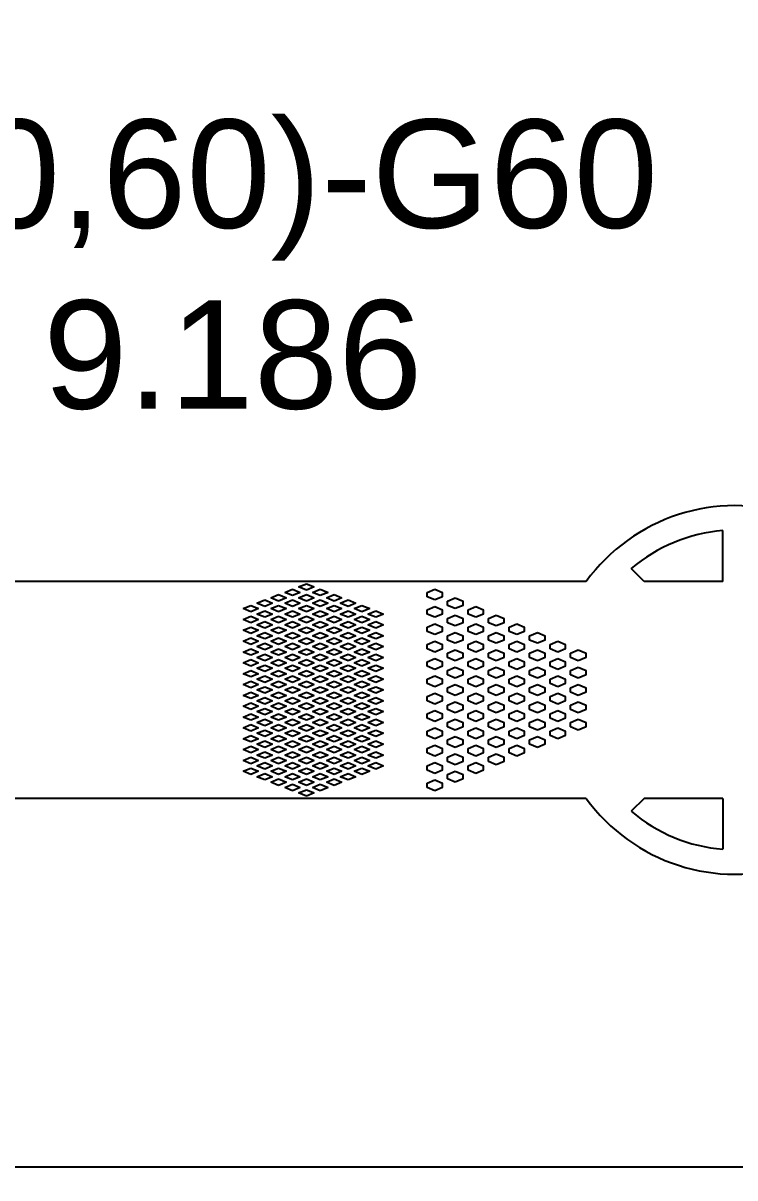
# Model space of a CAD drawing. Header units: inches. Extents: x -271009 to 5700, y -37000 to 38138.
# Drawn here: x -119430 to -116100, y -17255 to -11850 of the extents above; entities that cross this region are included whole.
import ezdxf

# ---------------------------------------------------------------- set-up
doc = ezdxf.new("R2010")
doc.units = ezdxf.units.IN
doc.header["$MEASUREMENT"] = 0
doc.styles.get("Standard").update_dxf_attribs({"font": 'arial.ttf'})

msp = doc.modelspace()

# ---------------------------------------------------------------- linework, layer by layer
for p, q in [((-116156, -14463.7), (-116156, -14225.7)), ((-116524.6, -14463.7), (-116584.9, -14403.4)), ((-116796.1, -14463.7), (-119752.5, -14463.7)), ((-118141.5, -14489.1), (-118105, -14473.9)), ((-118105, -14473.9), (-118068.4, -14489.1)), ((-116156, -14463.7), (-116524.6, -14463.7)), ((-118271.4, -14539.9), (-118234.9, -14524.6)), ((-118234.9, -14524.6), (-118198.4, -14539.9)), ((-118206.5, -14514.5), (-118169.9, -14499.3)), ((-118169.9, -14529.7), (-118206.5, -14514.5)), ((-118169.9, -14499.3), (-118133.4, -14514.5)), ((-118133.4, -14514.5), (-118169.9, -14529.7)), ((-118105, -14504.3), (-118141.5, -14489.1)), ((-118141.5, -14539.9), (-118105, -14524.6)), ((-118068.4, -14489.1), (-118105, -14504.3)), ((-118105, -14524.6), (-118068.4, -14539.9)), ((-118076.6, -14514.5), (-118040, -14499.3)), ((-118040, -14529.7), (-118076.6, -14514.5)), ((-118040, -14499.3), (-118003.5, -14514.5)), ((-118003.5, -14514.5), (-118040, -14529.7)), ((-118011.6, -14539.9), (-117975.1, -14524.6)), ((-117975.1, -14524.6), (-117938.5, -14539.9)), ((-117540.6, -14514.5), (-117504.1, -14499.3)), ((-117540.6, -14534.8), (-117540.6, -14514.5)), ((-117504.1, -14550), (-117540.6, -14534.8)), ((-117504.1, -14499.3), (-117467.6, -14514.5)), ((-117467.6, -14534.8), (-117504.1, -14550)), ((-117467.6, -14534.8), (-117467.6, -14514.5)), ((-118401.4, -14590.6), (-118364.8, -14575.4)), ((-118364.8, -14605.8), (-118401.4, -14590.6)), ((-118364.8, -14575.4), (-118328.3, -14590.6)), ((-118328.3, -14590.6), (-118364.8, -14605.8)), ((-118336.4, -14565.2), (-118299.9, -14550)), ((-118299.9, -14580.5), (-118336.4, -14565.2)), ((-118299.9, -14550), (-118263.3, -14565.2)), ((-118263.3, -14565.2), (-118299.9, -14580.5)), ((-118234.9, -14555.1), (-118271.4, -14539.9)), ((-118271.4, -14590.6), (-118234.9, -14575.4)), ((-118234.9, -14605.8), (-118271.4, -14590.6)), ((-118198.4, -14539.9), (-118234.9, -14555.1)), ((-118234.9, -14575.4), (-118198.4, -14590.6)), ((-118198.4, -14590.6), (-118234.9, -14605.8)), ((-118206.5, -14565.2), (-118169.9, -14550)), ((-118169.9, -14580.5), (-118206.5, -14565.2)), ((-118169.9, -14550), (-118133.4, -14565.2)), ((-118133.4, -14565.2), (-118169.9, -14580.5)), ((-118105, -14555.1), (-118141.5, -14539.9)), ((-118141.5, -14590.6), (-118105, -14575.4)), ((-118105, -14605.8), (-118141.5, -14590.6)), ((-118068.4, -14539.9), (-118105, -14555.1)), ((-118105, -14575.4), (-118068.4, -14590.6)), ((-118068.4, -14590.6), (-118105, -14605.8)), ((-118076.6, -14565.2), (-118040, -14550)), ((-118040, -14580.5), (-118076.6, -14565.2)), ((-118040, -14550), (-118003.5, -14565.2)), ((-118003.5, -14565.2), (-118040, -14580.5)), ((-117975.1, -14555.1), (-118011.6, -14539.9)), ((-118011.6, -14590.6), (-117975.1, -14575.4)), ((-117975.1, -14605.8), (-118011.6, -14590.6)), ((-117938.5, -14539.9), (-117975.1, -14555.1)), ((-117975.1, -14575.4), (-117938.5, -14590.6)), ((-117938.5, -14590.6), (-117975.1, -14605.8)), ((-117946.6, -14565.2), (-117910.1, -14550)), ((-117910.1, -14580.5), (-117946.6, -14565.2)), ((-117910.1, -14550), (-117873.6, -14565.2)), ((-117873.6, -14565.2), (-117910.1, -14580.5)), ((-117881.7, -14590.6), (-117845.1, -14575.4)), ((-117845.1, -14605.8), (-117881.7, -14590.6)), ((-117845.1, -14575.4), (-117808.6, -14590.6)), ((-117808.6, -14590.6), (-117845.1, -14605.8)), ((-117540.6, -14595.7), (-117504.1, -14580.5)), ((-117504.1, -14580.5), (-117467.6, -14595.7)), ((-117444.7, -14555.1), (-117408.2, -14539.9)), ((-117444.7, -14575.4), (-117444.7, -14555.1)), ((-117408.2, -14590.6), (-117444.7, -14575.4)), ((-117408.2, -14539.9), (-117371.7, -14555.1)), ((-117371.7, -14575.4), (-117408.2, -14590.6)), ((-117371.7, -14575.4), (-117371.7, -14555.1)), ((-117348.8, -14595.7), (-117312.3, -14580.5)), ((-117312.3, -14580.5), (-117275.7, -14595.7)), ((-118401.4, -14641.4), (-118364.8, -14626.1)), ((-118364.8, -14656.6), (-118401.4, -14641.4)), ((-118364.8, -14626.1), (-118328.3, -14641.4)), ((-118328.3, -14641.4), (-118364.8, -14656.6)), ((-118336.4, -14616), (-118299.9, -14600.8)), ((-118299.9, -14631.2), (-118336.4, -14616)), ((-118299.9, -14600.8), (-118263.3, -14616)), ((-118263.3, -14616), (-118299.9, -14631.2)), ((-118271.4, -14641.4), (-118234.9, -14626.1)), ((-118234.9, -14656.6), (-118271.4, -14641.4)), ((-118234.9, -14626.1), (-118198.4, -14641.4)), ((-118198.4, -14641.4), (-118234.9, -14656.6)), ((-118206.5, -14616), (-118169.9, -14600.8)), ((-118169.9, -14631.2), (-118206.5, -14616)), ((-118169.9, -14600.8), (-118133.4, -14616)), ((-118133.4, -14616), (-118169.9, -14631.2)), ((-118141.5, -14641.4), (-118105, -14626.1)), ((-118105, -14656.6), (-118141.5, -14641.4)), ((-118105, -14626.1), (-118068.4, -14641.4)), ((-118068.4, -14641.4), (-118105, -14656.6)), ((-118076.6, -14616), (-118040, -14600.8)), ((-118040, -14631.2), (-118076.6, -14616)), ((-118040, -14600.8), (-118003.5, -14616)), ((-118003.5, -14616), (-118040, -14631.2)), ((-118011.6, -14641.4), (-117975.1, -14626.1)), ((-117975.1, -14656.6), (-118011.6, -14641.4)), ((-117975.1, -14626.1), (-117938.5, -14641.4)), ((-117938.5, -14641.4), (-117975.1, -14656.6)), ((-117946.6, -14616), (-117910.1, -14600.8)), ((-117910.1, -14631.2), (-117946.6, -14616)), ((-117910.1, -14600.8), (-117873.6, -14616)), ((-117873.6, -14616), (-117910.1, -14631.2)), ((-117881.7, -14641.4), (-117845.1, -14626.1)), ((-117845.1, -14656.6), (-117881.7, -14641.4)), ((-117845.1, -14626.1), (-117808.6, -14641.4)), ((-117808.6, -14641.4), (-117845.1, -14656.6)), ((-117816.7, -14616), (-117780.2, -14600.8)), ((-117780.2, -14631.2), (-117816.7, -14616)), ((-117780.2, -14600.8), (-117743.6, -14616)), ((-117743.6, -14616), (-117780.2, -14631.2)), ((-117540.6, -14616), (-117540.6, -14595.7)), ((-117504.1, -14631.2), (-117540.6, -14616)), ((-117467.6, -14616), (-117504.1, -14631.2)), ((-117467.6, -14616), (-117467.6, -14595.7)), ((-117444.7, -14636.3), (-117408.2, -14621.1)), ((-117444.7, -14656.6), (-117444.7, -14636.3)), ((-117408.2, -14621.1), (-117371.7, -14636.3)), ((-117371.7, -14656.6), (-117371.7, -14636.3)), ((-117348.8, -14616), (-117348.8, -14595.7)), ((-117312.3, -14631.2), (-117348.8, -14616)), ((-117275.7, -14616), (-117312.3, -14631.2)), ((-117275.7, -14616), (-117275.7, -14595.7)), ((-117252.9, -14636.3), (-117216.4, -14621.1)), ((-117252.9, -14656.6), (-117252.9, -14636.3)), ((-117216.4, -14621.1), (-117179.8, -14636.3)), ((-117179.8, -14656.6), (-117179.8, -14636.3)), ((-118401.4, -14692.1), (-118364.8, -14676.9)), ((-118364.8, -14707.3), (-118401.4, -14692.1)), ((-118364.8, -14676.9), (-118328.3, -14692.1)), ((-118328.3, -14692.1), (-118364.8, -14707.3)), ((-118336.4, -14666.7), (-118299.9, -14651.5)), ((-118299.9, -14682), (-118336.4, -14666.7)), ((-118299.9, -14651.5), (-118263.3, -14666.7)), ((-118263.3, -14666.7), (-118299.9, -14682)), ((-118271.4, -14692.1), (-118234.9, -14676.9)), ((-118234.9, -14707.3), (-118271.4, -14692.1)), ((-118234.9, -14676.9), (-118198.4, -14692.1)), ((-118198.4, -14692.1), (-118234.9, -14707.3)), ((-118206.5, -14666.7), (-118169.9, -14651.5)), ((-118169.9, -14682), (-118206.5, -14666.7)), ((-118169.9, -14651.5), (-118133.4, -14666.7)), ((-118133.4, -14666.7), (-118169.9, -14682)), ((-118141.5, -14692.1), (-118105, -14676.9)), ((-118105, -14707.3), (-118141.5, -14692.1)), ((-118105, -14676.9), (-118068.4, -14692.1)), ((-118068.4, -14692.1), (-118105, -14707.3)), ((-118076.6, -14666.7), (-118040, -14651.5)), ((-118040, -14682), (-118076.6, -14666.7)), ((-118040, -14651.5), (-118003.5, -14666.7)), ((-118003.5, -14666.7), (-118040, -14682)), ((-118011.6, -14692.1), (-117975.1, -14676.9)), ((-117975.1, -14707.3), (-118011.6, -14692.1)), ((-117975.1, -14676.9), (-117938.5, -14692.1)), ((-117938.5, -14692.1), (-117975.1, -14707.3)), ((-117946.6, -14666.7), (-117910.1, -14651.5)), ((-117910.1, -14682), (-117946.6, -14666.7)), ((-117910.1, -14651.5), (-117873.6, -14666.7)), ((-117873.6, -14666.7), (-117910.1, -14682)), ((-117881.7, -14692.1), (-117845.1, -14676.9)), ((-117845.1, -14707.3), (-117881.7, -14692.1)), ((-117845.1, -14676.9), (-117808.6, -14692.1)), ((-117808.6, -14692.1), (-117845.1, -14707.3)), ((-117816.7, -14666.7), (-117780.2, -14651.5)), ((-117780.2, -14682), (-117816.7, -14666.7)), ((-117780.2, -14651.5), (-117743.6, -14666.7)), ((-117743.6, -14666.7), (-117780.2, -14682)), ((-117540.6, -14676.9), (-117504.1, -14661.7)), ((-117540.6, -14697.2), (-117540.6, -14676.9)), ((-117504.1, -14712.4), (-117540.6, -14697.2)), ((-117504.1, -14661.7), (-117467.6, -14676.9)), ((-117467.6, -14697.2), (-117504.1, -14712.4)), ((-117467.6, -14697.2), (-117467.6, -14676.9)), ((-117408.2, -14671.8), (-117444.7, -14656.6)), ((-117371.7, -14656.6), (-117408.2, -14671.8)), ((-117348.8, -14676.9), (-117312.3, -14661.7)), ((-117348.8, -14697.2), (-117348.8, -14676.9)), ((-117312.3, -14712.4), (-117348.8, -14697.2)), ((-117312.3, -14661.7), (-117275.7, -14676.9)), ((-117275.7, -14697.2), (-117312.3, -14712.4)), ((-117275.7, -14697.2), (-117275.7, -14676.9)), ((-117216.4, -14671.8), (-117252.9, -14656.6)), ((-117179.8, -14656.6), (-117216.4, -14671.8)), ((-117157, -14676.9), (-117120.4, -14661.7)), ((-117157, -14697.2), (-117157, -14676.9)), ((-117120.4, -14712.4), (-117157, -14697.2)), ((-117120.4, -14661.7), (-117083.9, -14676.9)), ((-117083.9, -14697.2), (-117120.4, -14712.4)), ((-117083.9, -14697.2), (-117083.9, -14676.9)), ((-118401.4, -14742.9), (-118364.8, -14727.6)), ((-118364.8, -14758.1), (-118401.4, -14742.9)), ((-118364.8, -14727.6), (-118328.3, -14742.9)), ((-118328.3, -14742.9), (-118364.8, -14758.1)), ((-118336.4, -14717.5), (-118299.9, -14702.3)), ((-118299.9, -14732.7), (-118336.4, -14717.5)), ((-118336.4, -14768.2), (-118299.9, -14753)), ((-118299.9, -14702.3), (-118263.3, -14717.5)), ((-118263.3, -14717.5), (-118299.9, -14732.7)), ((-118299.9, -14753), (-118263.3, -14768.2)), ((-118271.4, -14742.9), (-118234.9, -14727.6)), ((-118234.9, -14758.1), (-118271.4, -14742.9)), ((-118234.9, -14727.6), (-118198.4, -14742.9)), ((-118198.4, -14742.9), (-118234.9, -14758.1)), ((-118206.5, -14717.5), (-118169.9, -14702.3)), ((-118169.9, -14732.7), (-118206.5, -14717.5)), ((-118206.5, -14768.2), (-118169.9, -14753)), ((-118169.9, -14702.3), (-118133.4, -14717.5)), ((-118133.4, -14717.5), (-118169.9, -14732.7)), ((-118169.9, -14753), (-118133.4, -14768.2)), ((-118141.5, -14742.9), (-118105, -14727.6)), ((-118105, -14758.1), (-118141.5, -14742.9)), ((-118105, -14727.6), (-118068.4, -14742.9)), ((-118068.4, -14742.9), (-118105, -14758.1)), ((-118076.6, -14717.5), (-118040, -14702.3)), ((-118040, -14732.7), (-118076.6, -14717.5)), ((-118076.6, -14768.2), (-118040, -14753)), ((-118040, -14702.3), (-118003.5, -14717.5)), ((-118003.5, -14717.5), (-118040, -14732.7)), ((-118040, -14753), (-118003.5, -14768.2)), ((-118011.6, -14742.9), (-117975.1, -14727.6)), ((-117975.1, -14758.1), (-118011.6, -14742.9)), ((-117975.1, -14727.6), (-117938.5, -14742.9)), ((-117938.5, -14742.9), (-117975.1, -14758.1)), ((-117946.6, -14717.5), (-117910.1, -14702.3)), ((-117910.1, -14732.7), (-117946.6, -14717.5)), ((-117946.6, -14768.2), (-117910.1, -14753)), ((-117910.1, -14702.3), (-117873.6, -14717.5)), ((-117873.6, -14717.5), (-117910.1, -14732.7)), ((-117910.1, -14753), (-117873.6, -14768.2)), ((-117881.7, -14742.9), (-117845.1, -14727.6)), ((-117845.1, -14758.1), (-117881.7, -14742.9)), ((-117845.1, -14727.6), (-117808.6, -14742.9)), ((-117808.6, -14742.9), (-117845.1, -14758.1)), ((-117816.7, -14717.5), (-117780.2, -14702.3)), ((-117780.2, -14732.7), (-117816.7, -14717.5)), ((-117816.7, -14768.2), (-117780.2, -14753)), ((-117780.2, -14702.3), (-117743.6, -14717.5)), ((-117743.6, -14717.5), (-117780.2, -14732.7)), ((-117780.2, -14753), (-117743.6, -14768.2)), ((-117540.6, -14758.1), (-117504.1, -14742.9)), ((-117504.1, -14742.9), (-117467.6, -14758.1)), ((-117444.7, -14717.5), (-117408.2, -14702.3)), ((-117444.7, -14737.8), (-117444.7, -14717.5)), ((-117408.2, -14753), (-117444.7, -14737.8)), ((-117408.2, -14702.3), (-117371.7, -14717.5)), ((-117371.7, -14737.8), (-117408.2, -14753)), ((-117371.7, -14737.8), (-117371.7, -14717.5)), ((-117348.8, -14758.1), (-117312.3, -14742.9)), ((-117312.3, -14742.9), (-117275.7, -14758.1)), ((-117252.9, -14717.5), (-117216.4, -14702.3)), ((-117252.9, -14737.8), (-117252.9, -14717.5)), ((-117216.4, -14753), (-117252.9, -14737.8)), ((-117216.4, -14702.3), (-117179.8, -14717.5)), ((-117179.8, -14737.8), (-117216.4, -14753)), ((-117179.8, -14737.8), (-117179.8, -14717.5)), ((-117157, -14758.1), (-117120.4, -14742.9)), ((-117120.4, -14742.9), (-117083.9, -14758.1)), ((-117061.1, -14717.5), (-117024.5, -14702.3)), ((-117061.1, -14737.8), (-117061.1, -14717.5)), ((-117024.5, -14753), (-117061.1, -14737.8)), ((-117024.5, -14702.3), (-116988, -14717.5)), ((-116988, -14737.8), (-117024.5, -14753)), ((-116988, -14737.8), (-116988, -14717.5)), ((-116965.1, -14758.1), (-116928.6, -14742.9)), ((-116928.6, -14742.9), (-116892.1, -14758.1)), ((-118401.4, -14793.6), (-118364.8, -14778.4)), ((-118364.8, -14808.8), (-118401.4, -14793.6)), ((-118364.8, -14778.4), (-118328.3, -14793.6)), ((-118328.3, -14793.6), (-118364.8, -14808.8)), ((-118299.9, -14783.5), (-118336.4, -14768.2)), ((-118336.4, -14819), (-118299.9, -14803.8)), ((-118263.3, -14768.2), (-118299.9, -14783.5)), ((-118299.9, -14803.8), (-118263.3, -14819)), ((-118271.4, -14793.6), (-118234.9, -14778.4)), ((-118234.9, -14808.8), (-118271.4, -14793.6)), ((-118234.9, -14778.4), (-118198.4, -14793.6)), ((-118198.4, -14793.6), (-118234.9, -14808.8)), ((-118169.9, -14783.5), (-118206.5, -14768.2)), ((-118206.5, -14819), (-118169.9, -14803.8)), ((-118133.4, -14768.2), (-118169.9, -14783.5)), ((-118169.9, -14803.8), (-118133.4, -14819)), ((-118141.5, -14793.6), (-118105, -14778.4)), ((-118105, -14808.8), (-118141.5, -14793.6)), ((-118105, -14778.4), (-118068.4, -14793.6)), ((-118068.4, -14793.6), (-118105, -14808.8)), ((-118040, -14783.5), (-118076.6, -14768.2)), ((-118076.6, -14819), (-118040, -14803.8)), ((-118003.5, -14768.2), (-118040, -14783.5)), ((-118040, -14803.8), (-118003.5, -14819)), ((-118011.6, -14793.6), (-117975.1, -14778.4)), ((-117975.1, -14808.8), (-118011.6, -14793.6)), ((-117975.1, -14778.4), (-117938.5, -14793.6)), ((-117938.5, -14793.6), (-117975.1, -14808.8)), ((-117910.1, -14783.5), (-117946.6, -14768.2)), ((-117946.6, -14819), (-117910.1, -14803.8)), ((-117873.6, -14768.2), (-117910.1, -14783.5)), ((-117910.1, -14803.8), (-117873.6, -14819)), ((-117881.7, -14793.6), (-117845.1, -14778.4)), ((-117845.1, -14808.8), (-117881.7, -14793.6)), ((-117845.1, -14778.4), (-117808.6, -14793.6)), ((-117808.6, -14793.6), (-117845.1, -14808.8)), ((-117780.2, -14783.5), (-117816.7, -14768.2)), ((-117816.7, -14819), (-117780.2, -14803.8)), ((-117743.6, -14768.2), (-117780.2, -14783.5)), ((-117780.2, -14803.8), (-117743.6, -14819)), ((-117540.6, -14778.4), (-117540.6, -14758.1)), ((-117504.1, -14793.6), (-117540.6, -14778.4)), ((-117467.6, -14778.4), (-117504.1, -14793.6)), ((-117467.6, -14778.4), (-117467.6, -14758.1)), ((-117444.7, -14798.7), (-117408.2, -14783.5)), ((-117444.7, -14819), (-117444.7, -14798.7)), ((-117408.2, -14783.5), (-117371.7, -14798.7)), ((-117371.7, -14819), (-117371.7, -14798.7)), ((-117348.8, -14778.4), (-117348.8, -14758.1)), ((-117312.3, -14793.6), (-117348.8, -14778.4)), ((-117275.7, -14778.4), (-117312.3, -14793.6)), ((-117275.7, -14778.4), (-117275.7, -14758.1)), ((-117252.9, -14798.7), (-117216.4, -14783.5)), ((-117252.9, -14819), (-117252.9, -14798.7)), ((-117216.4, -14783.5), (-117179.8, -14798.7)), ((-117179.8, -14819), (-117179.8, -14798.7)), ((-117157, -14778.4), (-117157, -14758.1)), ((-117120.4, -14793.6), (-117157, -14778.4)), ((-117083.9, -14778.4), (-117120.4, -14793.6)), ((-117083.9, -14778.4), (-117083.9, -14758.1)), ((-117061.1, -14798.7), (-117024.5, -14783.5)), ((-117061.1, -14819), (-117061.1, -14798.7)), ((-117024.5, -14783.5), (-116988, -14798.7)), ((-116988, -14819), (-116988, -14798.7)), ((-116965.1, -14778.4), (-116965.1, -14758.1)), ((-116928.6, -14793.6), (-116965.1, -14778.4)), ((-116892.1, -14778.4), (-116928.6, -14793.6)), ((-116892.1, -14778.4), (-116892.1, -14758.1)), ((-116869.2, -14798.7), (-116832.7, -14783.5)), ((-116869.2, -14819), (-116869.2, -14798.7)), ((-116832.7, -14783.5), (-116796.1, -14798.7)), ((-116796.1, -14819), (-116796.1, -14798.7)), ((-118401.4, -14844.4), (-118364.8, -14829.1)), ((-118364.8, -14859.6), (-118401.4, -14844.4)), ((-118364.8, -14829.1), (-118328.3, -14844.4)), ((-118328.3, -14844.4), (-118364.8, -14859.6)), ((-118299.9, -14834.2), (-118336.4, -14819)), ((-118336.4, -14869.7), (-118299.9, -14854.5)), ((-118263.3, -14819), (-118299.9, -14834.2)), ((-118299.9, -14854.5), (-118263.3, -14869.7)), ((-118271.4, -14844.4), (-118234.9, -14829.1)), ((-118234.9, -14859.6), (-118271.4, -14844.4)), ((-118234.9, -14829.1), (-118198.4, -14844.4)), ((-118198.4, -14844.4), (-118234.9, -14859.6)), ((-118169.9, -14834.2), (-118206.5, -14819)), ((-118206.5, -14869.7), (-118169.9, -14854.5)), ((-118133.4, -14819), (-118169.9, -14834.2)), ((-118169.9, -14854.5), (-118133.4, -14869.7)), ((-118141.5, -14844.4), (-118105, -14829.1)), ((-118105, -14859.6), (-118141.5, -14844.4)), ((-118105, -14829.1), (-118068.4, -14844.4)), ((-118068.4, -14844.4), (-118105, -14859.6)), ((-118040, -14834.2), (-118076.6, -14819)), ((-118076.6, -14869.7), (-118040, -14854.5)), ((-118003.5, -14819), (-118040, -14834.2)), ((-118040, -14854.5), (-118003.5, -14869.7)), ((-118011.6, -14844.4), (-117975.1, -14829.1)), ((-117975.1, -14859.6), (-118011.6, -14844.4)), ((-117975.1, -14829.1), (-117938.5, -14844.4)), ((-117938.5, -14844.4), (-117975.1, -14859.6)), ((-117910.1, -14834.2), (-117946.6, -14819)), ((-117946.6, -14869.7), (-117910.1, -14854.5)), ((-117873.6, -14819), (-117910.1, -14834.2)), ((-117910.1, -14854.5), (-117873.6, -14869.7)), ((-117881.7, -14844.4), (-117845.1, -14829.1)), ((-117845.1, -14859.6), (-117881.7, -14844.4)), ((-117845.1, -14829.1), (-117808.6, -14844.4)), ((-117808.6, -14844.4), (-117845.1, -14859.6)), ((-117780.2, -14834.2), (-117816.7, -14819)), ((-117816.7, -14869.7), (-117780.2, -14854.5)), ((-117743.6, -14819), (-117780.2, -14834.2)), ((-117780.2, -14854.5), (-117743.6, -14869.7)), ((-117540.6, -14839.3), (-117504.1, -14824.1)), ((-117540.6, -14859.6), (-117540.6, -14839.3)), ((-117504.1, -14874.8), (-117540.6, -14859.6)), ((-117504.1, -14824.1), (-117467.6, -14839.3)), ((-117467.6, -14859.6), (-117504.1, -14874.8)), ((-117467.6, -14859.6), (-117467.6, -14839.3)), ((-117408.2, -14834.2), (-117444.7, -14819)), ((-117371.7, -14819), (-117408.2, -14834.2)), ((-117348.8, -14839.3), (-117312.3, -14824.1)), ((-117348.8, -14859.6), (-117348.8, -14839.3)), ((-117312.3, -14874.8), (-117348.8, -14859.6)), ((-117312.3, -14824.1), (-117275.7, -14839.3)), ((-117275.7, -14859.6), (-117312.3, -14874.8)), ((-117275.7, -14859.6), (-117275.7, -14839.3)), ((-117216.4, -14834.2), (-117252.9, -14819)), ((-117179.8, -14819), (-117216.4, -14834.2)), ((-117157, -14839.3), (-117120.4, -14824.1)), ((-117157, -14859.6), (-117157, -14839.3)), ((-117120.4, -14874.8), (-117157, -14859.6)), ((-117120.4, -14824.1), (-117083.9, -14839.3)), ((-117083.9, -14859.6), (-117120.4, -14874.8)), ((-117083.9, -14859.6), (-117083.9, -14839.3)), ((-117024.5, -14834.2), (-117061.1, -14819)), ((-116988, -14819), (-117024.5, -14834.2)), ((-116965.1, -14839.3), (-116928.6, -14824.1)), ((-116965.1, -14859.6), (-116965.1, -14839.3)), ((-116928.6, -14874.8), (-116965.1, -14859.6)), ((-116928.6, -14824.1), (-116892.1, -14839.3)), ((-116892.1, -14859.6), (-116928.6, -14874.8)), ((-116892.1, -14859.6), (-116892.1, -14839.3)), ((-116832.7, -14834.2), (-116869.2, -14819)), ((-116796.1, -14819), (-116832.7, -14834.2)), ((-118401.4, -14895.1), (-118364.8, -14879.9)), ((-118364.8, -14910.3), (-118401.4, -14895.1)), ((-118364.8, -14879.9), (-118328.3, -14895.1)), ((-118328.3, -14895.1), (-118364.8, -14910.3)), ((-118299.9, -14885), (-118336.4, -14869.7)), ((-118336.4, -14920.5), (-118299.9, -14905.3)), ((-118263.3, -14869.7), (-118299.9, -14885)), ((-118299.9, -14905.3), (-118263.3, -14920.5)), ((-118271.4, -14895.1), (-118234.9, -14879.9)), ((-118234.9, -14910.3), (-118271.4, -14895.1)), ((-118234.9, -14879.9), (-118198.4, -14895.1)), ((-118198.4, -14895.1), (-118234.9, -14910.3)), ((-118169.9, -14885), (-118206.5, -14869.7)), ((-118206.5, -14920.5), (-118169.9, -14905.3)), ((-118133.4, -14869.7), (-118169.9, -14885)), ((-118169.9, -14905.3), (-118133.4, -14920.5)), ((-118141.5, -14895.1), (-118105, -14879.9)), ((-118105, -14910.3), (-118141.5, -14895.1)), ((-118105, -14879.9), (-118068.4, -14895.1)), ((-118068.4, -14895.1), (-118105, -14910.3)), ((-118040, -14885), (-118076.6, -14869.7)), ((-118076.6, -14920.5), (-118040, -14905.3)), ((-118003.5, -14869.7), (-118040, -14885)), ((-118040, -14905.3), (-118003.5, -14920.5)), ((-118011.6, -14895.1), (-117975.1, -14879.9)), ((-117975.1, -14910.3), (-118011.6, -14895.1)), ((-117975.1, -14879.9), (-117938.5, -14895.1)), ((-117938.5, -14895.1), (-117975.1, -14910.3)), ((-117910.1, -14885), (-117946.6, -14869.7)), ((-117946.6, -14920.5), (-117910.1, -14905.3)), ((-117873.6, -14869.7), (-117910.1, -14885)), ((-117910.1, -14905.3), (-117873.6, -14920.5)), ((-117881.7, -14895.1), (-117845.1, -14879.9)), ((-117845.1, -14910.3), (-117881.7, -14895.1)), ((-117845.1, -14879.9), (-117808.6, -14895.1)), ((-117808.6, -14895.1), (-117845.1, -14910.3)), ((-117780.2, -14885), (-117816.7, -14869.7)), ((-117816.7, -14920.5), (-117780.2, -14905.3)), ((-117743.6, -14869.7), (-117780.2, -14885)), ((-117780.2, -14905.3), (-117743.6, -14920.5)), ((-117540.6, -14920.5), (-117504.1, -14905.3)), ((-117504.1, -14905.3), (-117467.6, -14920.5)), ((-117444.7, -14879.9), (-117408.2, -14864.7)), ((-117444.7, -14900.2), (-117444.7, -14879.9)), ((-117408.2, -14915.4), (-117444.7, -14900.2)), ((-117408.2, -14864.7), (-117371.7, -14879.9)), ((-117371.7, -14900.2), (-117408.2, -14915.4)), ((-117371.7, -14900.2), (-117371.7, -14879.9)), ((-117348.8, -14920.5), (-117312.3, -14905.3)), ((-117312.3, -14905.3), (-117275.7, -14920.5)), ((-117252.9, -14879.9), (-117216.4, -14864.7)), ((-117252.9, -14900.2), (-117252.9, -14879.9)), ((-117216.4, -14915.4), (-117252.9, -14900.2)), ((-117216.4, -14864.7), (-117179.8, -14879.9)), ((-117179.8, -14900.2), (-117216.4, -14915.4)), ((-117179.8, -14900.2), (-117179.8, -14879.9)), ((-117157, -14920.5), (-117120.4, -14905.3)), ((-117120.4, -14905.3), (-117083.9, -14920.5)), ((-117061.1, -14879.9), (-117024.5, -14864.7)), ((-117061.1, -14900.2), (-117061.1, -14879.9)), ((-117024.5, -14915.4), (-117061.1, -14900.2)), ((-117024.5, -14864.7), (-116988, -14879.9)), ((-116988, -14900.2), (-117024.5, -14915.4)), ((-116988, -14900.2), (-116988, -14879.9)), ((-116965.1, -14920.5), (-116928.6, -14905.3)), ((-116928.6, -14905.3), (-116892.1, -14920.5)), ((-116869.2, -14879.9), (-116832.7, -14864.7)), ((-116869.2, -14900.2), (-116869.2, -14879.9)), ((-116832.7, -14915.4), (-116869.2, -14900.2)), ((-116832.7, -14864.7), (-116796.1, -14879.9)), ((-116796.1, -14900.2), (-116832.7, -14915.4)), ((-116796.1, -14900.2), (-116796.1, -14879.9)), ((-118401.4, -14945.9), (-118364.8, -14930.6)), ((-118364.8, -14961.1), (-118401.4, -14945.9)), ((-118364.8, -14930.6), (-118328.3, -14945.9)), ((-118328.3, -14945.9), (-118364.8, -14961.1)), ((-118299.9, -14935.7), (-118336.4, -14920.5)), ((-118336.4, -14971.2), (-118299.9, -14956)), ((-118299.9, -14986.5), (-118336.4, -14971.2)), ((-118263.3, -14920.5), (-118299.9, -14935.7)), ((-118299.9, -14956), (-118263.3, -14971.2)), ((-118263.3, -14971.2), (-118299.9, -14986.5)), ((-118271.4, -14945.9), (-118234.9, -14930.6)), ((-118234.9, -14961.1), (-118271.4, -14945.9)), ((-118234.9, -14930.6), (-118198.4, -14945.9)), ((-118198.4, -14945.9), (-118234.9, -14961.1)), ((-118169.9, -14935.7), (-118206.5, -14920.5)), ((-118206.5, -14971.2), (-118169.9, -14956)), ((-118169.9, -14986.5), (-118206.5, -14971.2)), ((-118133.4, -14920.5), (-118169.9, -14935.7)), ((-118169.9, -14956), (-118133.4, -14971.2)), ((-118133.4, -14971.2), (-118169.9, -14986.5)), ((-118141.5, -14945.9), (-118105, -14930.6)), ((-118105, -14961.1), (-118141.5, -14945.9)), ((-118105, -14930.6), (-118068.4, -14945.9)), ((-118068.4, -14945.9), (-118105, -14961.1)), ((-118040, -14935.7), (-118076.6, -14920.5)), ((-118076.6, -14971.2), (-118040, -14956)), ((-118040, -14986.5), (-118076.6, -14971.2)), ((-118003.5, -14920.5), (-118040, -14935.7)), ((-118040, -14956), (-118003.5, -14971.2)), ((-118003.5, -14971.2), (-118040, -14986.5)), ((-118011.6, -14945.9), (-117975.1, -14930.6)), ((-117975.1, -14961.1), (-118011.6, -14945.9)), ((-117975.1, -14930.6), (-117938.5, -14945.9)), ((-117938.5, -14945.9), (-117975.1, -14961.1)), ((-117910.1, -14935.7), (-117946.6, -14920.5)), ((-117946.6, -14971.2), (-117910.1, -14956)), ((-117910.1, -14986.5), (-117946.6, -14971.2)), ((-117873.6, -14920.5), (-117910.1, -14935.7)), ((-117910.1, -14956), (-117873.6, -14971.2)), ((-117873.6, -14971.2), (-117910.1, -14986.5)), ((-117881.7, -14945.9), (-117845.1, -14930.6)), ((-117845.1, -14961.1), (-117881.7, -14945.9)), ((-117845.1, -14930.6), (-117808.6, -14945.9)), ((-117808.6, -14945.9), (-117845.1, -14961.1)), ((-117780.2, -14935.7), (-117816.7, -14920.5)), ((-117816.7, -14971.2), (-117780.2, -14956)), ((-117780.2, -14986.5), (-117816.7, -14971.2)), ((-117743.6, -14920.5), (-117780.2, -14935.7)), ((-117780.2, -14956), (-117743.6, -14971.2)), ((-117743.6, -14971.2), (-117780.2, -14986.5)), ((-117540.6, -14940.8), (-117540.6, -14920.5)), ((-117504.1, -14956), (-117540.6, -14940.8)), ((-117467.6, -14940.8), (-117504.1, -14956)), ((-117467.6, -14940.8), (-117467.6, -14920.5)), ((-117444.7, -14961.1), (-117408.2, -14945.9)), ((-117444.7, -14981.4), (-117444.7, -14961.1)), ((-117408.2, -14945.9), (-117371.7, -14961.1)), ((-117371.7, -14981.4), (-117371.7, -14961.1)), ((-117348.8, -14940.8), (-117348.8, -14920.5)), ((-117312.3, -14956), (-117348.8, -14940.8)), ((-117275.7, -14940.8), (-117312.3, -14956)), ((-117275.7, -14940.8), (-117275.7, -14920.5)), ((-117252.9, -14961.1), (-117216.4, -14945.9)), ((-117252.9, -14981.4), (-117252.9, -14961.1)), ((-117216.4, -14945.9), (-117179.8, -14961.1)), ((-117179.8, -14981.4), (-117179.8, -14961.1)), ((-117157, -14940.8), (-117157, -14920.5)), ((-117120.4, -14956), (-117157, -14940.8)), ((-117083.9, -14940.8), (-117120.4, -14956)), ((-117083.9, -14940.8), (-117083.9, -14920.5)), ((-117061.1, -14961.1), (-117024.5, -14945.9)), ((-117061.1, -14981.4), (-117061.1, -14961.1)), ((-117024.5, -14945.9), (-116988, -14961.1)), ((-116988, -14981.4), (-116988, -14961.1)), ((-116965.1, -14940.8), (-116965.1, -14920.5)), ((-116928.6, -14956), (-116965.1, -14940.8)), ((-116892.1, -14940.8), (-116928.6, -14956)), ((-116892.1, -14940.8), (-116892.1, -14920.5)), ((-116869.2, -14961.1), (-116832.7, -14945.9)), ((-116869.2, -14981.4), (-116869.2, -14961.1)), ((-116832.7, -14945.9), (-116796.1, -14961.1)), ((-116796.1, -14981.4), (-116796.1, -14961.1)), ((-118401.4, -14996.6), (-118364.8, -14981.4)), ((-118364.8, -15011.8), (-118401.4, -14996.6)), ((-118364.8, -14981.4), (-118328.3, -14996.6)), ((-118328.3, -14996.6), (-118364.8, -15011.8)), ((-118336.4, -15022), (-118299.9, -15006.8)), ((-118299.9, -15037.2), (-118336.4, -15022)), ((-118299.9, -15006.8), (-118263.3, -15022)), ((-118263.3, -15022), (-118299.9, -15037.2)), ((-118271.4, -14996.6), (-118234.9, -14981.4)), ((-118234.9, -15011.8), (-118271.4, -14996.6)), ((-118234.9, -14981.4), (-118198.4, -14996.6)), ((-118198.4, -14996.6), (-118234.9, -15011.8)), ((-118206.5, -15022), (-118169.9, -15006.8)), ((-118169.9, -15037.2), (-118206.5, -15022)), ((-118169.9, -15006.8), (-118133.4, -15022)), ((-118133.4, -15022), (-118169.9, -15037.2)), ((-118141.5, -14996.6), (-118105, -14981.4)), ((-118105, -15011.8), (-118141.5, -14996.6)), ((-118105, -14981.4), (-118068.4, -14996.6)), ((-118068.4, -14996.6), (-118105, -15011.8)), ((-118076.6, -15022), (-118040, -15006.8)), ((-118040, -15037.2), (-118076.6, -15022)), ((-118040, -15006.8), (-118003.5, -15022)), ((-118003.5, -15022), (-118040, -15037.2)), ((-118011.6, -14996.6), (-117975.1, -14981.4)), ((-117975.1, -15011.8), (-118011.6, -14996.6)), ((-117975.1, -14981.4), (-117938.5, -14996.6)), ((-117938.5, -14996.6), (-117975.1, -15011.8)), ((-117946.6, -15022), (-117910.1, -15006.8)), ((-117910.1, -15037.2), (-117946.6, -15022)), ((-117910.1, -15006.8), (-117873.6, -15022)), ((-117873.6, -15022), (-117910.1, -15037.2)), ((-117881.7, -14996.6), (-117845.1, -14981.4)), ((-117845.1, -15011.8), (-117881.7, -14996.6)), ((-117845.1, -14981.4), (-117808.6, -14996.6)), ((-117808.6, -14996.6), (-117845.1, -15011.8)), ((-117816.7, -15022), (-117780.2, -15006.8)), ((-117780.2, -15037.2), (-117816.7, -15022)), ((-117780.2, -15006.8), (-117743.6, -15022)), ((-117743.6, -15022), (-117780.2, -15037.2)), ((-117540.6, -15001.7), (-117504.1, -14986.5)), ((-117540.6, -15022), (-117540.6, -15001.7)), ((-117504.1, -15037.2), (-117540.6, -15022)), ((-117504.1, -14986.5), (-117467.6, -15001.7)), ((-117467.6, -15022), (-117504.1, -15037.2)), ((-117467.6, -15022), (-117467.6, -15001.7)), ((-117408.2, -14996.6), (-117444.7, -14981.4)), ((-117371.7, -14981.4), (-117408.2, -14996.6)), ((-117348.8, -15001.7), (-117312.3, -14986.5)), ((-117348.8, -15022), (-117348.8, -15001.7)), ((-117312.3, -15037.2), (-117348.8, -15022)), ((-117312.3, -14986.5), (-117275.7, -15001.7)), ((-117275.7, -15022), (-117312.3, -15037.2)), ((-117275.7, -15022), (-117275.7, -15001.7)), ((-117216.4, -14996.6), (-117252.9, -14981.4)), ((-117179.8, -14981.4), (-117216.4, -14996.6)), ((-117157, -15001.7), (-117120.4, -14986.5)), ((-117157, -15022), (-117157, -15001.7)), ((-117120.4, -15037.2), (-117157, -15022)), ((-117120.4, -14986.5), (-117083.9, -15001.7)), ((-117083.9, -15022), (-117120.4, -15037.2)), ((-117083.9, -15022), (-117083.9, -15001.7)), ((-117024.5, -14996.6), (-117061.1, -14981.4)), ((-116988, -14981.4), (-117024.5, -14996.6)), ((-116965.1, -15001.7), (-116928.6, -14986.5)), ((-116965.1, -15022), (-116965.1, -15001.7)), ((-116928.6, -15037.2), (-116965.1, -15022)), ((-116928.6, -14986.5), (-116892.1, -15001.7)), ((-116892.1, -15022), (-116928.6, -15037.2)), ((-116892.1, -15022), (-116892.1, -15001.7)), ((-116832.7, -14996.6), (-116869.2, -14981.4)), ((-116796.1, -14981.4), (-116832.7, -14996.6)), ((-118401.4, -15047.4), (-118364.8, -15032.1)), ((-118364.8, -15062.6), (-118401.4, -15047.4)), ((-118364.8, -15032.1), (-118328.3, -15047.4)), ((-118328.3, -15047.4), (-118364.8, -15062.6)), ((-118336.4, -15072.7), (-118299.9, -15057.5)), ((-118299.9, -15088), (-118336.4, -15072.7)), ((-118299.9, -15057.5), (-118263.3, -15072.7)), ((-118263.3, -15072.7), (-118299.9, -15088)), ((-118271.4, -15047.4), (-118234.9, -15032.1)), ((-118234.9, -15062.6), (-118271.4, -15047.4)), ((-118234.9, -15032.1), (-118198.4, -15047.4)), ((-118198.4, -15047.4), (-118234.9, -15062.6)), ((-118206.5, -15072.7), (-118169.9, -15057.5)), ((-118169.9, -15088), (-118206.5, -15072.7)), ((-118169.9, -15057.5), (-118133.4, -15072.7)), ((-118133.4, -15072.7), (-118169.9, -15088)), ((-118141.5, -15047.4), (-118105, -15032.1)), ((-118105, -15062.6), (-118141.5, -15047.4)), ((-118105, -15032.1), (-118068.4, -15047.4)), ((-118068.4, -15047.4), (-118105, -15062.6)), ((-118076.6, -15072.7), (-118040, -15057.5)), ((-118040, -15088), (-118076.6, -15072.7)), ((-118040, -15057.5), (-118003.5, -15072.7)), ((-118003.5, -15072.7), (-118040, -15088)), ((-118011.6, -15047.4), (-117975.1, -15032.1)), ((-117975.1, -15062.6), (-118011.6, -15047.4)), ((-117975.1, -15032.1), (-117938.5, -15047.4)), ((-117938.5, -15047.4), (-117975.1, -15062.6)), ((-117946.6, -15072.7), (-117910.1, -15057.5)), ((-117910.1, -15088), (-117946.6, -15072.7)), ((-117910.1, -15057.5), (-117873.6, -15072.7)), ((-117873.6, -15072.7), (-117910.1, -15088)), ((-117881.7, -15047.4), (-117845.1, -15032.1)), ((-117845.1, -15062.6), (-117881.7, -15047.4)), ((-117845.1, -15032.1), (-117808.6, -15047.4)), ((-117808.6, -15047.4), (-117845.1, -15062.6)), ((-117816.7, -15072.7), (-117780.2, -15057.5)), ((-117780.2, -15088), (-117816.7, -15072.7)), ((-117780.2, -15057.5), (-117743.6, -15072.7)), ((-117743.6, -15072.7), (-117780.2, -15088)), ((-117540.6, -15082.9), (-117504.1, -15067.7)), ((-117504.1, -15067.7), (-117467.6, -15082.9)), ((-117444.7, -15042.3), (-117408.2, -15027.1)), ((-117444.7, -15062.6), (-117444.7, -15042.3)), ((-117408.2, -15077.8), (-117444.7, -15062.6)), ((-117408.2, -15027.1), (-117371.7, -15042.3)), ((-117371.7, -15062.6), (-117408.2, -15077.8)), ((-117371.7, -15062.6), (-117371.7, -15042.3)), ((-117348.8, -15082.9), (-117312.3, -15067.7)), ((-117312.3, -15067.7), (-117275.7, -15082.9)), ((-117252.9, -15042.3), (-117216.4, -15027.1)), ((-117252.9, -15062.6), (-117252.9, -15042.3)), ((-117216.4, -15077.8), (-117252.9, -15062.6)), ((-117216.4, -15027.1), (-117179.8, -15042.3)), ((-117179.8, -15062.6), (-117216.4, -15077.8)), ((-117179.8, -15062.6), (-117179.8, -15042.3)), ((-117157, -15082.9), (-117120.4, -15067.7)), ((-117120.4, -15067.7), (-117083.9, -15082.9)), ((-117061.1, -15042.3), (-117024.5, -15027.1)), ((-117061.1, -15062.6), (-117061.1, -15042.3)), ((-117024.5, -15077.8), (-117061.1, -15062.6)), ((-117024.5, -15027.1), (-116988, -15042.3)), ((-116988, -15062.6), (-117024.5, -15077.8)), ((-116988, -15062.6), (-116988, -15042.3)), ((-116965.1, -15082.9), (-116928.6, -15067.7)), ((-116928.6, -15067.7), (-116892.1, -15082.9)), ((-116869.2, -15042.3), (-116832.7, -15027.1)), ((-116869.2, -15062.6), (-116869.2, -15042.3)), ((-116832.7, -15077.8), (-116869.2, -15062.6)), ((-116832.7, -15027.1), (-116796.1, -15042.3)), ((-116796.1, -15062.6), (-116832.7, -15077.8)), ((-116796.1, -15062.6), (-116796.1, -15042.3)), ((-118401.4, -15098.1), (-118364.8, -15082.9)), ((-118364.8, -15113.3), (-118401.4, -15098.1)), ((-118364.8, -15082.9), (-118328.3, -15098.1)), ((-118328.3, -15098.1), (-118364.8, -15113.3)), ((-118336.4, -15123.5), (-118299.9, -15108.3)), ((-118299.9, -15138.7), (-118336.4, -15123.5)), ((-118299.9, -15108.3), (-118263.3, -15123.5)), ((-118263.3, -15123.5), (-118299.9, -15138.7)), ((-118271.4, -15098.1), (-118234.9, -15082.9)), ((-118234.9, -15113.3), (-118271.4, -15098.1)), ((-118234.9, -15082.9), (-118198.4, -15098.1)), ((-118198.4, -15098.1), (-118234.9, -15113.3)), ((-118206.5, -15123.5), (-118169.9, -15108.3)), ((-118169.9, -15138.7), (-118206.5, -15123.5)), ((-118169.9, -15108.3), (-118133.4, -15123.5)), ((-118133.4, -15123.5), (-118169.9, -15138.7)), ((-118141.5, -15098.1), (-118105, -15082.9)), ((-118105, -15113.3), (-118141.5, -15098.1)), ((-118105, -15082.9), (-118068.4, -15098.1)), ((-118068.4, -15098.1), (-118105, -15113.3)), ((-118076.6, -15123.5), (-118040, -15108.3)), ((-118040, -15138.7), (-118076.6, -15123.5)), ((-118040, -15108.3), (-118003.5, -15123.5)), ((-118003.5, -15123.5), (-118040, -15138.7)), ((-118011.6, -15098.1), (-117975.1, -15082.9)), ((-117975.1, -15113.3), (-118011.6, -15098.1)), ((-117975.1, -15082.9), (-117938.5, -15098.1)), ((-117938.5, -15098.1), (-117975.1, -15113.3)), ((-117946.6, -15123.5), (-117910.1, -15108.3)), ((-117910.1, -15138.7), (-117946.6, -15123.5)), ((-117910.1, -15108.3), (-117873.6, -15123.5)), ((-117873.6, -15123.5), (-117910.1, -15138.7)), ((-117881.7, -15098.1), (-117845.1, -15082.9)), ((-117845.1, -15113.3), (-117881.7, -15098.1)), ((-117845.1, -15082.9), (-117808.6, -15098.1)), ((-117808.6, -15098.1), (-117845.1, -15113.3)), ((-117816.7, -15123.5), (-117780.2, -15108.3)), ((-117780.2, -15138.7), (-117816.7, -15123.5)), ((-117780.2, -15108.3), (-117743.6, -15123.5)), ((-117743.6, -15123.5), (-117780.2, -15138.7)), ((-117540.6, -15103.2), (-117540.6, -15082.9)), ((-117504.1, -15118.4), (-117540.6, -15103.2)), ((-117467.6, -15103.2), (-117504.1, -15118.4)), ((-117467.6, -15103.2), (-117467.6, -15082.9)), ((-117444.7, -15123.5), (-117408.2, -15108.3)), ((-117444.7, -15143.8), (-117444.7, -15123.5)), ((-117408.2, -15108.3), (-117371.7, -15123.5)), ((-117371.7, -15143.8), (-117371.7, -15123.5)), ((-117348.8, -15103.2), (-117348.8, -15082.9)), ((-117312.3, -15118.4), (-117348.8, -15103.2)), ((-117275.7, -15103.2), (-117312.3, -15118.4)), ((-117275.7, -15103.2), (-117275.7, -15082.9)), ((-117252.9, -15123.5), (-117216.4, -15108.3)), ((-117252.9, -15143.8), (-117252.9, -15123.5)), ((-117216.4, -15108.3), (-117179.8, -15123.5)), ((-117179.8, -15143.8), (-117179.8, -15123.5)), ((-117157, -15103.2), (-117157, -15082.9)), ((-117120.4, -15118.4), (-117157, -15103.2)), ((-117083.9, -15103.2), (-117120.4, -15118.4)), ((-117083.9, -15103.2), (-117083.9, -15082.9)), ((-117061.1, -15123.5), (-117024.5, -15108.3)), ((-117061.1, -15143.8), (-117061.1, -15123.5)), ((-117024.5, -15108.3), (-116988, -15123.5)), ((-116988, -15143.8), (-116988, -15123.5)), ((-116965.1, -15103.2), (-116965.1, -15082.9)), ((-116928.6, -15118.4), (-116965.1, -15103.2)), ((-116892.1, -15103.2), (-116928.6, -15118.4)), ((-116892.1, -15103.2), (-116892.1, -15082.9)), ((-116869.2, -15123.5), (-116832.7, -15108.3)), ((-116869.2, -15143.8), (-116869.2, -15123.5)), ((-116832.7, -15108.3), (-116796.1, -15123.5)), ((-116796.1, -15143.8), (-116796.1, -15123.5)), ((-118401.4, -15148.9), (-118364.8, -15133.6)), ((-118364.8, -15164.1), (-118401.4, -15148.9)), ((-118401.4, -15199.6), (-118364.8, -15184.4)), ((-118364.8, -15133.6), (-118328.3, -15148.9)), ((-118328.3, -15148.9), (-118364.8, -15164.1)), ((-118364.8, -15184.4), (-118328.3, -15199.6)), ((-118336.4, -15174.2), (-118299.9, -15159)), ((-118299.9, -15189.5), (-118336.4, -15174.2)), ((-118299.9, -15159), (-118263.3, -15174.2)), ((-118263.3, -15174.2), (-118299.9, -15189.5)), ((-118271.4, -15148.9), (-118234.9, -15133.6)), ((-118234.9, -15164.1), (-118271.4, -15148.9)), ((-118271.4, -15199.6), (-118234.9, -15184.4)), ((-118234.9, -15133.6), (-118198.4, -15148.9)), ((-118198.4, -15148.9), (-118234.9, -15164.1)), ((-118234.9, -15184.4), (-118198.4, -15199.6)), ((-118206.5, -15174.2), (-118169.9, -15159)), ((-118169.9, -15189.5), (-118206.5, -15174.2)), ((-118169.9, -15159), (-118133.4, -15174.2)), ((-118133.4, -15174.2), (-118169.9, -15189.5)), ((-118141.5, -15148.9), (-118105, -15133.6)), ((-118105, -15164.1), (-118141.5, -15148.9)), ((-118141.5, -15199.6), (-118105, -15184.4)), ((-118105, -15133.6), (-118068.4, -15148.9)), ((-118068.4, -15148.9), (-118105, -15164.1)), ((-118105, -15184.4), (-118068.4, -15199.6)), ((-118076.6, -15174.2), (-118040, -15159)), ((-118040, -15189.5), (-118076.6, -15174.2)), ((-118040, -15159), (-118003.5, -15174.2)), ((-118003.5, -15174.2), (-118040, -15189.5)), ((-118011.6, -15148.9), (-117975.1, -15133.6)), ((-117975.1, -15164.1), (-118011.6, -15148.9)), ((-118011.6, -15199.6), (-117975.1, -15184.4)), ((-117975.1, -15133.6), (-117938.5, -15148.9)), ((-117938.5, -15148.9), (-117975.1, -15164.1)), ((-117975.1, -15184.4), (-117938.5, -15199.6)), ((-117946.6, -15174.2), (-117910.1, -15159)), ((-117910.1, -15189.5), (-117946.6, -15174.2)), ((-117910.1, -15159), (-117873.6, -15174.2)), ((-117873.6, -15174.2), (-117910.1, -15189.5)), ((-117881.7, -15148.9), (-117845.1, -15133.6)), ((-117845.1, -15164.1), (-117881.7, -15148.9)), ((-117881.7, -15199.6), (-117845.1, -15184.4)), ((-117845.1, -15133.6), (-117808.6, -15148.9)), ((-117808.6, -15148.9), (-117845.1, -15164.1)), ((-117845.1, -15184.4), (-117808.6, -15199.6)), ((-117816.7, -15174.2), (-117780.2, -15159)), ((-117780.2, -15189.5), (-117816.7, -15174.2)), ((-117780.2, -15159), (-117743.6, -15174.2)), ((-117743.6, -15174.2), (-117780.2, -15189.5)), ((-117540.6, -15164.1), (-117504.1, -15148.9)), ((-117540.6, -15184.4), (-117540.6, -15164.1)), ((-117504.1, -15199.6), (-117540.6, -15184.4)), ((-117504.1, -15148.9), (-117467.6, -15164.1)), ((-117467.6, -15184.4), (-117504.1, -15199.6)), ((-117467.6, -15184.4), (-117467.6, -15164.1)), ((-117408.2, -15159), (-117444.7, -15143.8)), ((-117371.7, -15143.8), (-117408.2, -15159)), ((-117348.8, -15164.1), (-117312.3, -15148.9)), ((-117348.8, -15184.4), (-117348.8, -15164.1)), ((-117312.3, -15199.6), (-117348.8, -15184.4)), ((-117312.3, -15148.9), (-117275.7, -15164.1)), ((-117275.7, -15184.4), (-117312.3, -15199.6)), ((-117275.7, -15184.4), (-117275.7, -15164.1)), ((-117216.4, -15159), (-117252.9, -15143.8)), ((-117179.8, -15143.8), (-117216.4, -15159)), ((-117157, -15164.1), (-117120.4, -15148.9)), ((-117157, -15184.4), (-117157, -15164.1)), ((-117120.4, -15199.6), (-117157, -15184.4)), ((-117120.4, -15148.9), (-117083.9, -15164.1)), ((-117083.9, -15184.4), (-117120.4, -15199.6)), ((-117083.9, -15184.4), (-117083.9, -15164.1)), ((-117024.5, -15159), (-117061.1, -15143.8)), ((-116988, -15143.8), (-117024.5, -15159)), ((-116965.1, -15164.1), (-116928.6, -15148.9)), ((-116965.1, -15184.4), (-116965.1, -15164.1)), ((-116928.6, -15199.6), (-116965.1, -15184.4)), ((-116928.6, -15148.9), (-116892.1, -15164.1)), ((-116892.1, -15184.4), (-116928.6, -15199.6)), ((-116892.1, -15184.4), (-116892.1, -15164.1)), ((-116832.7, -15159), (-116869.2, -15143.8)), ((-116796.1, -15143.8), (-116832.7, -15159)), ((-118364.8, -15214.8), (-118401.4, -15199.6)), ((-118401.4, -15250.4), (-118364.8, -15235.1)), ((-118328.3, -15199.6), (-118364.8, -15214.8)), ((-118364.8, -15235.1), (-118328.3, -15250.4)), ((-118336.4, -15225), (-118299.9, -15209.8)), ((-118299.9, -15240.2), (-118336.4, -15225)), ((-118299.9, -15209.8), (-118263.3, -15225)), ((-118263.3, -15225), (-118299.9, -15240.2)), ((-118234.9, -15214.8), (-118271.4, -15199.6)), ((-118271.4, -15250.4), (-118234.9, -15235.1)), ((-118198.4, -15199.6), (-118234.9, -15214.8)), ((-118234.9, -15235.1), (-118198.4, -15250.4)), ((-118206.5, -15225), (-118169.9, -15209.8)), ((-118169.9, -15240.2), (-118206.5, -15225)), ((-118169.9, -15209.8), (-118133.4, -15225)), ((-118133.4, -15225), (-118169.9, -15240.2)), ((-118105, -15214.8), (-118141.5, -15199.6)), ((-118141.5, -15250.4), (-118105, -15235.1)), ((-118068.4, -15199.6), (-118105, -15214.8)), ((-118105, -15235.1), (-118068.4, -15250.4)), ((-118076.6, -15225), (-118040, -15209.8)), ((-118040, -15240.2), (-118076.6, -15225)), ((-118040, -15209.8), (-118003.5, -15225)), ((-118003.5, -15225), (-118040, -15240.2)), ((-117975.1, -15214.8), (-118011.6, -15199.6)), ((-118011.6, -15250.4), (-117975.1, -15235.1)), ((-117938.5, -15199.6), (-117975.1, -15214.8)), ((-117975.1, -15235.1), (-117938.5, -15250.4)), ((-117946.6, -15225), (-117910.1, -15209.8)), ((-117910.1, -15240.2), (-117946.6, -15225)), ((-117910.1, -15209.8), (-117873.6, -15225)), ((-117873.6, -15225), (-117910.1, -15240.2)), ((-117845.1, -15214.8), (-117881.7, -15199.6)), ((-117881.7, -15250.4), (-117845.1, -15235.1)), ((-117808.6, -15199.6), (-117845.1, -15214.8)), ((-117845.1, -15235.1), (-117808.6, -15250.4)), ((-117816.7, -15225), (-117780.2, -15209.8)), ((-117780.2, -15240.2), (-117816.7, -15225)), ((-117780.2, -15209.8), (-117743.6, -15225)), ((-117743.6, -15225), (-117780.2, -15240.2)), ((-117540.6, -15245.3), (-117504.1, -15230.1)), ((-117504.1, -15230.1), (-117467.6, -15245.3)), ((-117444.7, -15204.7), (-117408.2, -15189.5)), ((-117444.7, -15225), (-117444.7, -15204.7)), ((-117408.2, -15240.2), (-117444.7, -15225)), ((-117408.2, -15189.5), (-117371.7, -15204.7)), ((-117371.7, -15225), (-117408.2, -15240.2)), ((-117371.7, -15225), (-117371.7, -15204.7)), ((-117348.8, -15245.3), (-117312.3, -15230.1)), ((-117312.3, -15230.1), (-117275.7, -15245.3)), ((-117252.9, -15204.7), (-117216.4, -15189.5)), ((-117252.9, -15225), (-117252.9, -15204.7)), ((-117216.4, -15240.2), (-117252.9, -15225)), ((-117216.4, -15189.5), (-117179.8, -15204.7)), ((-117179.8, -15225), (-117216.4, -15240.2)), ((-117179.8, -15225), (-117179.8, -15204.7)), ((-117157, -15245.3), (-117120.4, -15230.1)), ((-117120.4, -15230.1), (-117083.9, -15245.3)), ((-117061.1, -15204.7), (-117024.5, -15189.5)), ((-117061.1, -15225), (-117061.1, -15204.7)), ((-117024.5, -15240.2), (-117061.1, -15225)), ((-117024.5, -15189.5), (-116988, -15204.7)), ((-116988, -15225), (-117024.5, -15240.2)), ((-116988, -15225), (-116988, -15204.7)), ((-118364.8, -15265.6), (-118401.4, -15250.4)), ((-118401.4, -15301.1), (-118364.8, -15285.9)), ((-118328.3, -15250.4), (-118364.8, -15265.6)), ((-118364.8, -15285.9), (-118328.3, -15301.1)), ((-118336.4, -15275.7), (-118299.9, -15260.5)), ((-118299.9, -15291), (-118336.4, -15275.7)), ((-118299.9, -15260.5), (-118263.3, -15275.7)), ((-118263.3, -15275.7), (-118299.9, -15291)), ((-118234.9, -15265.6), (-118271.4, -15250.4)), ((-118271.4, -15301.1), (-118234.9, -15285.9)), ((-118198.4, -15250.4), (-118234.9, -15265.6)), ((-118234.9, -15285.9), (-118198.4, -15301.1)), ((-118206.5, -15275.7), (-118169.9, -15260.5)), ((-118169.9, -15291), (-118206.5, -15275.7)), ((-118169.9, -15260.5), (-118133.4, -15275.7)), ((-118133.4, -15275.7), (-118169.9, -15291)), ((-118105, -15265.6), (-118141.5, -15250.4)), ((-118141.5, -15301.1), (-118105, -15285.9)), ((-118068.4, -15250.4), (-118105, -15265.6)), ((-118105, -15285.9), (-118068.4, -15301.1)), ((-118076.6, -15275.7), (-118040, -15260.5)), ((-118040, -15291), (-118076.6, -15275.7)), ((-118040, -15260.5), (-118003.5, -15275.7)), ((-118003.5, -15275.7), (-118040, -15291)), ((-117975.1, -15265.6), (-118011.6, -15250.4)), ((-118011.6, -15301.1), (-117975.1, -15285.9)), ((-117938.5, -15250.4), (-117975.1, -15265.6)), ((-117975.1, -15285.9), (-117938.5, -15301.1)), ((-117946.6, -15275.7), (-117910.1, -15260.5)), ((-117910.1, -15291), (-117946.6, -15275.7)), ((-117910.1, -15260.5), (-117873.6, -15275.7)), ((-117873.6, -15275.7), (-117910.1, -15291)), ((-117845.1, -15265.6), (-117881.7, -15250.4)), ((-117881.7, -15301.1), (-117845.1, -15285.9)), ((-117808.6, -15250.4), (-117845.1, -15265.6)), ((-117845.1, -15285.9), (-117808.6, -15301.1)), ((-117816.7, -15275.7), (-117780.2, -15260.5)), ((-117780.2, -15291), (-117816.7, -15275.7)), ((-117780.2, -15260.5), (-117743.6, -15275.7)), ((-117743.6, -15275.7), (-117780.2, -15291)), ((-117540.6, -15265.6), (-117540.6, -15245.3)), ((-117504.1, -15280.8), (-117540.6, -15265.6)), ((-117467.6, -15265.6), (-117504.1, -15280.8)), ((-117467.6, -15265.6), (-117467.6, -15245.3)), ((-117444.7, -15285.9), (-117408.2, -15270.7)), ((-117444.7, -15306.2), (-117444.7, -15285.9)), ((-117408.2, -15270.7), (-117371.7, -15285.9)), ((-117371.7, -15306.2), (-117371.7, -15285.9)), ((-117348.8, -15265.6), (-117348.8, -15245.3)), ((-117312.3, -15280.8), (-117348.8, -15265.6)), ((-117275.7, -15265.6), (-117312.3, -15280.8)), ((-117275.7, -15265.6), (-117275.7, -15245.3)), ((-117252.9, -15285.9), (-117216.4, -15270.7)), ((-117252.9, -15306.2), (-117252.9, -15285.9)), ((-117216.4, -15270.7), (-117179.8, -15285.9)), ((-117179.8, -15306.2), (-117179.8, -15285.9)), ((-117157, -15265.6), (-117157, -15245.3)), ((-117120.4, -15280.8), (-117157, -15265.6)), ((-117083.9, -15265.6), (-117120.4, -15280.8)), ((-117083.9, -15265.6), (-117083.9, -15245.3)), ((-118364.8, -15316.3), (-118401.4, -15301.1)), ((-118401.4, -15351.9), (-118364.8, -15336.6)), ((-118328.3, -15301.1), (-118364.8, -15316.3)), ((-118364.8, -15336.6), (-118328.3, -15351.9)), ((-118336.4, -15326.5), (-118299.9, -15311.3)), ((-118299.9, -15341.7), (-118336.4, -15326.5)), ((-118299.9, -15311.3), (-118263.3, -15326.5)), ((-118263.3, -15326.5), (-118299.9, -15341.7)), ((-118234.9, -15316.3), (-118271.4, -15301.1)), ((-118271.4, -15351.9), (-118234.9, -15336.6)), ((-118198.4, -15301.1), (-118234.9, -15316.3)), ((-118234.9, -15336.6), (-118198.4, -15351.9)), ((-118206.5, -15326.5), (-118169.9, -15311.3)), ((-118169.9, -15341.7), (-118206.5, -15326.5)), ((-118169.9, -15311.3), (-118133.4, -15326.5)), ((-118133.4, -15326.5), (-118169.9, -15341.7)), ((-118105, -15316.3), (-118141.5, -15301.1)), ((-118141.5, -15351.9), (-118105, -15336.6)), ((-118068.4, -15301.1), (-118105, -15316.3)), ((-118105, -15336.6), (-118068.4, -15351.9)), ((-118076.6, -15326.5), (-118040, -15311.3)), ((-118040, -15341.7), (-118076.6, -15326.5)), ((-118040, -15311.3), (-118003.5, -15326.5)), ((-118003.5, -15326.5), (-118040, -15341.7)), ((-117975.1, -15316.3), (-118011.6, -15301.1)), ((-118011.6, -15351.9), (-117975.1, -15336.6)), ((-117938.5, -15301.1), (-117975.1, -15316.3)), ((-117975.1, -15336.6), (-117938.5, -15351.9)), ((-117946.6, -15326.5), (-117910.1, -15311.3)), ((-117910.1, -15341.7), (-117946.6, -15326.5)), ((-117910.1, -15311.3), (-117873.6, -15326.5)), ((-117873.6, -15326.5), (-117910.1, -15341.7)), ((-117845.1, -15316.3), (-117881.7, -15301.1)), ((-117881.7, -15351.9), (-117845.1, -15336.6)), ((-117808.6, -15301.1), (-117845.1, -15316.3)), ((-117845.1, -15336.6), (-117808.6, -15351.9)), ((-117816.7, -15326.5), (-117780.2, -15311.3)), ((-117780.2, -15341.7), (-117816.7, -15326.5)), ((-117780.2, -15311.3), (-117743.6, -15326.5)), ((-117743.6, -15326.5), (-117780.2, -15341.7)), ((-117540.6, -15326.5), (-117504.1, -15311.3)), ((-117540.6, -15346.8), (-117540.6, -15326.5)), ((-117504.1, -15362), (-117540.6, -15346.8)), ((-117504.1, -15311.3), (-117467.6, -15326.5)), ((-117467.6, -15346.8), (-117504.1, -15362)), ((-117467.6, -15346.8), (-117467.6, -15326.5)), ((-117408.2, -15321.4), (-117444.7, -15306.2)), ((-117371.7, -15306.2), (-117408.2, -15321.4)), ((-117348.8, -15326.5), (-117312.3, -15311.3)), ((-117348.8, -15346.8), (-117348.8, -15326.5)), ((-117312.3, -15362), (-117348.8, -15346.8)), ((-117312.3, -15311.3), (-117275.7, -15326.5)), ((-117275.7, -15346.8), (-117312.3, -15362)), ((-117275.7, -15346.8), (-117275.7, -15326.5)), ((-117216.4, -15321.4), (-117252.9, -15306.2)), ((-117179.8, -15306.2), (-117216.4, -15321.4)), ((-118364.8, -15367.1), (-118401.4, -15351.9)), ((-118328.3, -15351.9), (-118364.8, -15367.1)), ((-118336.4, -15377.2), (-118299.9, -15362)), ((-118299.9, -15392.5), (-118336.4, -15377.2)), ((-118299.9, -15362), (-118263.3, -15377.2)), ((-118263.3, -15377.2), (-118299.9, -15392.5)), ((-118234.9, -15367.1), (-118271.4, -15351.9)), ((-118271.4, -15402.6), (-118234.9, -15387.4)), ((-118234.9, -15417.8), (-118271.4, -15402.6)), ((-118198.4, -15351.9), (-118234.9, -15367.1)), ((-118234.9, -15387.4), (-118198.4, -15402.6)), ((-118198.4, -15402.6), (-118234.9, -15417.8)), ((-118206.5, -15377.2), (-118169.9, -15362)), ((-118169.9, -15392.5), (-118206.5, -15377.2)), ((-118169.9, -15362), (-118133.4, -15377.2)), ((-118133.4, -15377.2), (-118169.9, -15392.5)), ((-118105, -15367.1), (-118141.5, -15351.9)), ((-118141.5, -15402.6), (-118105, -15387.4)), ((-118105, -15417.8), (-118141.5, -15402.6)), ((-118068.4, -15351.9), (-118105, -15367.1)), ((-118105, -15387.4), (-118068.4, -15402.6)), ((-118068.4, -15402.6), (-118105, -15417.8)), ((-118076.6, -15377.2), (-118040, -15362)), ((-118040, -15392.5), (-118076.6, -15377.2)), ((-118040, -15362), (-118003.5, -15377.2)), ((-118003.5, -15377.2), (-118040, -15392.5)), ((-117975.1, -15367.1), (-118011.6, -15351.9)), ((-118011.6, -15402.6), (-117975.1, -15387.4)), ((-117975.1, -15417.8), (-118011.6, -15402.6)), ((-117938.5, -15351.9), (-117975.1, -15367.1)), ((-117975.1, -15387.4), (-117938.5, -15402.6)), ((-117938.5, -15402.6), (-117975.1, -15417.8)), ((-117946.6, -15377.2), (-117910.1, -15362)), ((-117910.1, -15392.5), (-117946.6, -15377.2)), ((-117910.1, -15362), (-117873.6, -15377.2)), ((-117873.6, -15377.2), (-117910.1, -15392.5)), ((-117845.1, -15367.1), (-117881.7, -15351.9)), ((-117808.6, -15351.9), (-117845.1, -15367.1)), ((-117540.6, -15407.7), (-117504.1, -15392.5)), ((-117504.1, -15392.5), (-117467.6, -15407.7)), ((-117444.7, -15367.1), (-117408.2, -15351.9)), ((-117444.7, -15387.4), (-117444.7, -15367.1)), ((-117408.2, -15402.6), (-117444.7, -15387.4)), ((-117408.2, -15351.9), (-117371.7, -15367.1)), ((-117371.7, -15387.4), (-117408.2, -15402.6)), ((-117371.7, -15387.4), (-117371.7, -15367.1)), ((-118206.5, -15428), (-118169.9, -15412.8)), ((-118169.9, -15443.2), (-118206.5, -15428)), ((-118169.9, -15412.8), (-118133.4, -15428)), ((-118133.4, -15428), (-118169.9, -15443.2)), ((-118141.5, -15453.4), (-118105, -15438.1)), ((-118105, -15468.6), (-118141.5, -15453.4)), ((-118105, -15438.1), (-118068.4, -15453.4)), ((-118068.4, -15453.4), (-118105, -15468.6)), ((-118076.6, -15428), (-118040, -15412.8)), ((-118040, -15443.2), (-118076.6, -15428)), ((-118040, -15412.8), (-118003.5, -15428)), ((-118003.5, -15428), (-118040, -15443.2)), ((-117540.6, -15428), (-117540.6, -15407.7)), ((-117504.1, -15443.2), (-117540.6, -15428)), ((-117467.6, -15428), (-117504.1, -15443.2)), ((-117467.6, -15428), (-117467.6, -15407.7)), ((-116796.1, -15478.7), (-119752.5, -15478.7)), ((-116524.6, -15478.7), (-116584.9, -15539.1)), ((-116156, -15478.7), (-116524.6, -15478.7)), ((-116156, -15478.7), (-116156, -15716.8))]:
    msp.add_line(p, q)
msp.add_lwpolyline([(-137000, 35000, 6), (-113000, 35000)], format="xyb", close=True)
msp.add_lwpolyline([(-113885.8, -17204.2), (-124949.2, -17204.2), (-124949.2, -8678.2), (-113885.8, -8678.2)], close=True)
for radius, start, end in [(862.7, 216.0319, 143.9681), (747.7, 94.4117, 130.5883), (747.7, 229.4117, 265.5883)]:
    msp.add_arc((-116098.5, -14971.2), radius, start, end)

# ---------------------------------------------------------------- texts
at = {"insert": (-114891, -13662), "char_height": 507.5, "attachment_point": 9}
msp.add_mtext_dynamic_manual_height_columns('\\A1;\\pxqc;{\\fSwis721 BdOul BT|b0|i0|c0|p82;G60-U(80,60)-G60\\P340 x 9.186}', width=9047.065, gutter_width=1268.8, heights=[1564.1], dxfattribs=at)

doc.saveas('drawing.dxf')
